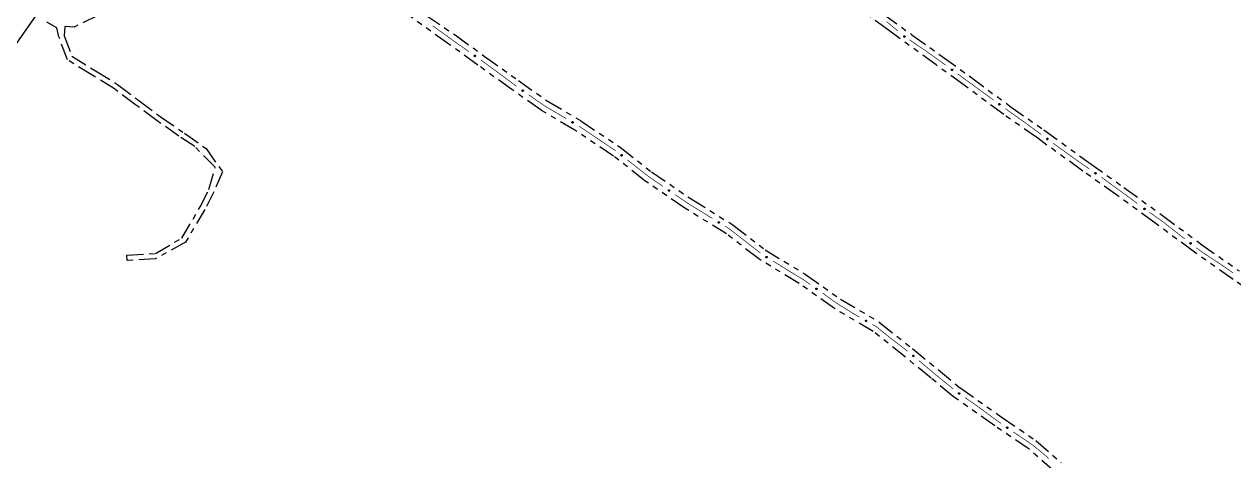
# Model space of a CAD drawing. Extents: x 211453 to 215163, y 4877397 to 4881305.
# Drawn here: x 214151.2 to 214478.6, y 4879465.3 to 4879583.5 of the extents above; entities that cross this region are included whole.
import ezdxf

# ---------------------------------------------------------------- set-up
doc = ezdxf.new("R2010")
doc.units = 0
doc.header["$LTSCALE"] = 1.5
doc.header["$MEASUREMENT"] = 0
doc.linetypes.add('TRACO_25', pattern=[8, 3, -1, 1, -1, 1, -1])
for name, color, linetype in [('SV-EIXO-RUA-N-PAV', 6, 'CONTINUOUS'), ('SV-EST-MUNIC-PAV', 20, 'CONTINUOUS'), ('SV-RUA-NAO-PAV', 7, 'CONTINUOUS')]:
    doc.layers.add(name, color=color, linetype=linetype)

msp = doc.modelspace()

# ---------------------------------------------------------------- linework, layer by layer
at = {"layer": 'SV-EIXO-RUA-N-PAV', "const_width": 0.18}
for points in [[(214261.790256, 4879583.06436), (214266.650838, 4879579.546585)], [(214384.648738, 4879584.211863), (214387.617286, 4879581.731294)], [(214266.650838, 4879579.546585), (214267.271521, 4879579.097375)], [(214390.785892, 4879579.298289), (214394.10175, 4879577.061084)], [(214267.271521, 4879579.097375), (214271.553964, 4879576.088469)], [(214394.10175, 4879577.061084), (214394.912086, 4879576.514352)], [(214394.912086, 4879576.514352), (214400.619673, 4879572.423072)], [(214274.826867, 4879573.78888), (214275.410778, 4879573.378616)], [(214275.410778, 4879573.378616), (214283.684379, 4879567.266586)], [(214403.857522, 4879570.074506), (214407.080425, 4879567.705351)], [(214283.684379, 4879567.266586), (214284.268204, 4879566.835292)], [(214284.268204, 4879566.835292), (214284.492646, 4879566.677871)], [(214407.080425, 4879567.705351), (214407.313632, 4879567.533922)], [(214407.313632, 4879567.533922), (214411.920721, 4879564.159715)], [(214287.767435, 4879564.38097), (214291.860922, 4879561.509844)], [(214411.920721, 4879564.159715), (214411.984771, 4879564.112806)], [(214411.984771, 4879564.112806), (214413.541769, 4879562.988307)], [(214291.860922, 4879561.509844), (214291.928681, 4879561.462319)], [(214291.928681, 4879561.462319), (214297.894869, 4879557.961925)], [(214416.784486, 4879560.646345), (214417.595165, 4879560.060854)], [(214417.595165, 4879560.060854), (214417.905934, 4879559.83641)], [(214417.905934, 4879559.83641), (214422.480255, 4879556.577206)], [(214422.480255, 4879556.577206), (214423.169189, 4879556.086341)], [(214301.336897, 4879555.925018), (214311.297678, 4879549.23302)], [(214423.169189, 4879556.086341), (214426.515477, 4879553.624889)], [(214429.737646, 4879551.254735), (214430.011422, 4879551.053353)], [(214430.011422, 4879551.053353), (214435.412989, 4879547.15714)], [(214314.447754, 4879546.768537), (214319.948445, 4879542.439289)], [(214435.412989, 4879547.15714), (214436.03127, 4879546.711167)], [(214436.03127, 4879546.711167), (214439.521356, 4879544.307617)], [(214319.948445, 4879542.439289), (214320.043694, 4879542.364325)], [(214320.043694, 4879542.364325), (214324.072379, 4879539.612545)], [(214442.815709, 4879542.038864), (214443.005084, 4879541.908446)], [(214443.005084, 4879541.908446), (214449.286375, 4879537.33469)], [(214327.375398, 4879537.356429), (214330.678418, 4879535.100312)], [(214449.286375, 4879537.33469), (214449.781525, 4879536.974144)], [(214449.781525, 4879536.974144), (214452.505266, 4879534.960111)], [(214330.678418, 4879535.100312), (214330.869438, 4879534.969837)], [(214330.869438, 4879534.969837), (214337.487322, 4879530.900946)], [(214455.740062, 4879532.607547), (214459.003348, 4879530.294332)], [(214459.003348, 4879530.294332), (214459.65013, 4879529.835854)], [(214340.894795, 4879528.805921), (214341.746663, 4879528.282165)], [(214341.746663, 4879528.282165), (214341.987768, 4879528.133925)], [(214341.987768, 4879528.133925), (214350.454031, 4879521.563094)], [(214459.65013, 4879529.835854), (214463.737884, 4879526.610142)], [(214463.737884, 4879526.610142), (214464.485746, 4879526.019993)], [(214464.485746, 4879526.019993), (214465.318828, 4879525.385264)], [(214468.500555, 4879522.961091), (214469.295987, 4879522.355047)], [(214469.295987, 4879522.355047), (214470.012164, 4879521.809389)], [(214470.012164, 4879521.809389), (214475.107126, 4879518.455743)], [(214353.819546, 4879519.406223), (214357.218699, 4879517.297726)], [(214357.218699, 4879517.297726), (214357.973694, 4879516.829402)], [(214475.107126, 4879518.455743), (214475.209629, 4879518.388273)], [(214475.209629, 4879518.388273), (214478.387547, 4879516.166973)], [(214357.973694, 4879516.829402), (214361.491631, 4879514.701268)], [(214361.491631, 4879514.701268), (214362.282712, 4879514.222712)], [(214362.282712, 4879514.222712), (214363.981571, 4879513.03053)], [(214367.251851, 4879510.727281), (214370.495651, 4879508.386818)], [(214370.495651, 4879508.386818), (214371.033743, 4879507.998575)], [(214371.033743, 4879507.998575), (214375.567819, 4879505.18432)], [(214375.567819, 4879505.18432), (214375.661947, 4879505.125896)], [(214375.661947, 4879505.125896), (214377.30313, 4879504.190134)], [(214380.777977, 4879502.208862), (214381.646688, 4879501.713544)], [(214381.646688, 4879501.713544), (214381.726491, 4879501.668042)], [(214381.726491, 4879501.668042), (214384.780301, 4879499.229236)], [(214384.780301, 4879499.229236), (214385.55673, 4879498.609171)], [(214385.55673, 4879498.609171), (214390.325047, 4879494.956843)], [(214393.394253, 4879492.39214), (214397.220273, 4879489.1732)], [(214397.220273, 4879489.1732), (214397.765614, 4879488.714389)], [(214397.765614, 4879488.714389), (214402.655963, 4879484.762813)], [(214405.878132, 4879482.396422), (214408.338234, 4879480.679476)], [(214408.338234, 4879480.679476), (214408.830748, 4879480.335742)], [(214408.830748, 4879480.335742), (214413.994184, 4879476.555369)], [(214413.994184, 4879476.555369), (214414.788896, 4879475.973527)], [(214414.788896, 4879475.973527), (214415.622949, 4879475.394993)], [(214418.909664, 4879473.11519), (214419.390502, 4879472.781661)], [(214419.390502, 4879472.781661), (214423.876195, 4879469.748721)], [(214423.876195, 4879469.748721), (214424.071904, 4879469.616395)], [(214424.071904, 4879469.616395), (214426.991492, 4879467.241137)], [(214426.991492, 4879467.241137), (214427.210572, 4879467.062903)], [(214427.210572, 4879467.062903), (214428.479785, 4879465.905679)]]:
    msp.add_lwpolyline(points, dxfattribs=at)
at = {"layer": 'SV-EIXO-RUA-N-PAV'}
for points in [[(214389.39392, 4879580.370244), (214389.441794, 4879580.380249), (214389.484986, 4879580.379059), (214389.520724, 4879580.367697), (214389.549686, 4879580.349423), (214389.577211, 4879580.32739), (214389.600061, 4879580.299053), (214389.618455, 4879580.261986), (214389.628828, 4879580.214032), (214389.624701, 4879580.169867), (214389.615437, 4879580.134234), (214389.59812, 4879580.102936), (214389.576268, 4879580.076556), (214389.546049, 4879580.053794), (214389.508302, 4879580.03552), (214389.459831, 4879580.026256), (214389.417495, 4879580.027714), (214389.383216, 4879580.039611), (214389.351862, 4879580.057219), (214389.324031, 4879580.08005), (214389.301761, 4879580.107995), (214389.283431, 4879580.146033), (214389.274921, 4879580.193996), (214389.275893, 4879580.236237), (214389.287306, 4879580.270674), (214389.305336, 4879580.301152), (214389.327099, 4879580.329028), (214389.354627, 4879580.353182), (214389.39392, 4879580.370244)], [(214273.136137, 4879575.111347), (214273.184192, 4879575.120444), (214273.227353, 4879575.118435), (214273.26287, 4879575.106399), (214273.291481, 4879575.08758), (214273.318584, 4879575.06503), (214273.340893, 4879575.036266), (214273.358581, 4879574.998856), (214273.368045, 4879574.950715), (214273.363082, 4879574.906636), (214273.353145, 4879574.871184), (214273.335239, 4879574.84022), (214273.312891, 4879574.814258), (214273.282247, 4879574.792073), (214273.244161, 4879574.774517), (214273.195522, 4879574.766173), (214273.153222, 4879574.768432), (214273.119174, 4879574.780976), (214273.088159, 4879574.799174), (214273.060765, 4879574.822528), (214273.039029, 4879574.850889), (214273.021422, 4879574.889268), (214273.013822, 4879574.937383), (214273.015594, 4879574.979598), (214273.027656, 4879575.013813), (214273.046261, 4879575.043945), (214273.068548, 4879575.071403), (214273.096528, 4879575.095032), (214273.136137, 4879575.111347)], [(214402.295867, 4879571.3591), (214402.344105, 4879571.367166), (214402.387214, 4879571.364234), (214402.422464, 4879571.35144), (214402.450666, 4879571.332012), (214402.477279, 4879571.308886), (214402.498967, 4879571.279651), (214402.515851, 4879571.241872), (214402.524281, 4879571.193539), (214402.518375, 4879571.149576), (214402.507681, 4879571.114345), (214402.489116, 4879571.083772), (214402.466218, 4879571.058295), (214402.435105, 4879571.036771), (214402.396652, 4879571.020035), (214402.347846, 4879571.012734), (214402.305604, 4879571.015898), (214402.271832, 4879571.029168), (214402.241214, 4879571.048027), (214402.214327, 4879571.071962), (214402.193203, 4879571.100782), (214402.176422, 4879571.139529), (214402.169854, 4879571.187796), (214402.172529, 4879571.229964), (214402.185322, 4879571.263912), (214402.204567, 4879571.293638), (214402.227437, 4879571.320613), (214402.255917, 4879571.343638), (214402.295867, 4879571.3591)], [(214286.075621, 4879565.702048), (214286.123668, 4879565.711185), (214286.166831, 4879565.709212), (214286.202357, 4879565.697205), (214286.230984, 4879565.678409), (214286.258105, 4879565.655881), (214286.280437, 4879565.627135), (214286.298157, 4879565.589741), (214286.30766, 4879565.541607), (214286.302733, 4879565.497524), (214286.292825, 4879565.462064), (214286.274945, 4879565.431085), (214286.252618, 4879565.405105), (214286.221992, 4879565.382895), (214286.183921, 4879565.365308), (214286.135289, 4879565.356923), (214286.092987, 4879565.359147), (214286.058929, 4879565.371664), (214286.027899, 4879565.389837), (214286.000486, 4879565.413168), (214285.978726, 4879565.441511), (214285.961088, 4879565.479875), (214285.953448, 4879565.527984), (214285.955185, 4879565.570201), (214285.96722, 4879565.604426), (214285.985799, 4879565.634572), (214286.008064, 4879565.662049), (214286.036025, 4879565.685701), (214286.075621, 4879565.702048)], [(214415.111099, 4879561.99069), (214415.159269, 4879561.999161), (214415.2024, 4879561.996591), (214415.237757, 4879561.984094), (214415.266121, 4879561.964904), (214415.292928, 4879561.942004), (214415.314861, 4879561.912952), (214415.332062, 4879561.875316), (214415.340899, 4879561.827055), (214415.335363, 4879561.783044), (214415.324965, 4879561.747725), (214415.306658, 4879561.716996), (214415.283975, 4879561.691328), (214415.253044, 4879561.669543), (214415.214733, 4879561.652484), (214415.16599, 4879561.644772), (214415.123723, 4879561.647581), (214415.089841, 4879561.660567), (214415.059065, 4879561.679168), (214415.031978, 4879561.702876), (214415.010612, 4879561.731517), (214414.993506, 4879561.770122), (214414.986532, 4879561.818332), (214414.988853, 4879561.86052), (214415.001359, 4879561.894575), (214415.020354, 4879561.924462), (214415.042996, 4879561.951629), (214415.071282, 4879561.974892), (214415.111099, 4879561.99069)], [(214299.551668, 4879557.1175), (214299.598818, 4879557.130498), (214299.641999, 4879557.132027), (214299.678381, 4879557.122936), (214299.708436, 4879557.10652), (214299.737292, 4879557.086262), (214299.761879, 4879557.05942), (214299.782569, 4879557.023583), (214299.795939, 4879556.976377), (214299.794598, 4879556.932039), (214299.787594, 4879556.895894), (214299.772281, 4879556.863569), (214299.752132, 4879556.835866), (214299.723405, 4879556.811248), (214299.686883, 4879556.790636), (214299.63909, 4879556.778341), (214299.596746, 4879556.777132), (214299.561787, 4879556.786849), (214299.529387, 4879556.802449), (214299.500175, 4879556.823484), (214299.476191, 4879556.849972), (214299.455504, 4879556.886782), (214299.443994, 4879556.934114), (214299.442306, 4879556.976333), (214299.451529, 4879557.01142), (214299.467607, 4879557.042972), (214299.487573, 4879557.072162), (214299.513527, 4879557.098), (214299.551668, 4879557.1175)], [(214428.076048, 4879552.613623), (214428.124289, 4879552.621674), (214428.167396, 4879552.618728), (214428.202643, 4879552.605923), (214428.230839, 4879552.586486), (214428.257445, 4879552.563353), (214428.279123, 4879552.534111), (214428.295995, 4879552.496326), (214428.304411, 4879552.44799), (214428.298491, 4879552.404029), (214428.287786, 4879552.368802), (214428.269212, 4879552.338234), (214428.246305, 4879552.312764), (214428.215186, 4879552.29125), (214428.176728, 4879552.274526), (214428.127919, 4879552.26724), (214428.085678, 4879552.270418), (214428.051911, 4879552.283698), (214428.021298, 4879552.302567), (214427.994419, 4879552.32651), (214427.973304, 4879552.355337), (214427.956535, 4879552.394089), (214427.949982, 4879552.442358), (214427.95267, 4879552.484525), (214427.965473, 4879552.518469), (214427.984728, 4879552.548189), (214428.007606, 4879552.575157), (214428.036094, 4879552.598173), (214428.076048, 4879552.613623)], [(214312.831302, 4879548.180829), (214312.87978, 4879548.187304), (214312.922769, 4879548.182956), (214312.957579, 4879548.16901), (214312.985127, 4879548.148665), (214313.010966, 4879548.124677), (214313.03168, 4879548.094745), (214313.047312, 4879548.05643), (214313.054149, 4879548.007846), (214313.0468, 4879547.964101), (214313.034954, 4879547.929242), (214313.015393, 4879547.899295), (214312.991669, 4879547.874584), (214312.959866, 4879547.854095), (214312.920883, 4879547.838633), (214312.871863, 4879547.832941), (214312.829748, 4879547.837493), (214312.796431, 4879547.851866), (214312.76645, 4879547.871722), (214312.740364, 4879547.896528), (214312.720199, 4879547.926027), (214312.704702, 4879547.965305), (214312.699725, 4879548.013762), (214312.703785, 4879548.055819), (214312.717687, 4879548.089328), (214312.737899, 4879548.118405), (214312.761644, 4879548.144613), (214312.790866, 4879548.166689), (214312.831302, 4879548.180829)], [(214441.112635, 4879543.345396), (214441.160603, 4879543.354943), (214441.203781, 4879543.353341), (214441.239409, 4879543.341638), (214441.268196, 4879543.323088), (214441.295509, 4879543.300794), (214441.318087, 4879543.272241), (214441.336126, 4879543.234999), (214441.346042, 4879543.186948), (214441.341493, 4879543.142825), (214441.331889, 4879543.107281), (214441.314274, 4879543.07615), (214441.292171, 4879543.04998), (214441.261737, 4879543.027508), (214441.223817, 4879543.009595), (214441.175259, 4879543.000794), (214441.132939, 4879543.002656), (214441.098776, 4879543.01488), (214441.067591, 4879543.032786), (214441.039979, 4879543.055882), (214441.017978, 4879543.084038), (214441.000011, 4879543.122249), (214440.99196, 4879543.170291), (214440.993334, 4879543.212521), (214441.005075, 4879543.246847), (214441.023396, 4879543.277152), (214441.045424, 4879543.304819), (214441.073181, 4879543.32871), (214441.112635, 4879543.345396)], [(214325.667332, 4879538.656427), (214325.715262, 4879538.666158), (214325.758446, 4879538.664721), (214325.794119, 4879538.653155), (214325.822977, 4879538.634716), (214325.850375, 4879538.612526), (214325.873062, 4879538.584059), (214325.891244, 4879538.546887), (214325.901343, 4879538.498875), (214325.896964, 4879538.454734), (214325.887496, 4879538.419154), (214325.870001, 4879538.387956), (214325.847998, 4879538.361701), (214325.81765, 4879538.339113), (214325.779799, 4879538.321055), (214325.731275, 4879538.312068), (214325.688949, 4879538.313767), (214325.654739, 4879538.32586), (214325.623485, 4879538.343647), (214325.595785, 4879538.366637), (214325.573676, 4879538.394708), (214325.555563, 4879538.43285), (214325.547328, 4879538.480861), (214325.548541, 4879538.523096), (214325.56015, 4879538.557467), (214325.578354, 4879538.587842), (214325.600276, 4879538.615593), (214325.627942, 4879538.63959), (214325.667332, 4879538.656427)], [(214454.399107, 4879533.69303), (214454.447199, 4879533.701926), (214454.490352, 4879533.699738), (214454.525818, 4879533.687554), (214454.55435, 4879533.668615), (214454.581359, 4879533.645952), (214454.603547, 4879533.617095), (214454.62108, 4879533.579613), (214454.630343, 4879533.531432), (214454.625196, 4879533.487374), (214454.615111, 4879533.451964), (214454.597076, 4879533.421075), (214454.574621, 4879533.395207), (214454.543884, 4879533.373149), (214454.505725, 4879533.355753), (214454.457052, 4879533.347611), (214454.414762, 4879533.350046), (214454.380767, 4879533.362732), (214454.349828, 4879533.38106), (214454.322532, 4879533.404528), (214454.300914, 4879533.432979), (214454.283467, 4879533.471431), (214454.276068, 4879533.519577), (214454.278015, 4879533.561785), (214454.29022, 4879533.595949), (214454.30895, 4879533.626003), (214454.331351, 4879533.653368), (214454.35943, 4879533.67688), (214454.399107, 4879533.69303)], [(214339.126317, 4879530.022461), (214339.173725, 4879530.034481), (214339.216928, 4879530.035118), (214339.253115, 4879530.025277), (214339.282824, 4879530.008243), (214339.311256, 4879529.987394), (214339.335283, 4879529.960049), (214339.355227, 4879529.923792), (214339.367619, 4879529.876319), (214339.365362, 4879529.832019), (214339.357613, 4879529.796026), (214339.341635, 4879529.764024), (214339.320917, 4879529.736744), (214339.291688, 4879529.712725), (214339.254747, 4879529.692872), (214339.206711, 4879529.681567), (214339.164351, 4879529.681234), (214339.1296, 4879529.691671), (214339.097529, 4879529.707938), (214339.068758, 4879529.729572), (214339.045327, 4879529.75655), (214339.025405, 4879529.793779), (214339.014875, 4879529.841339), (214339.014061, 4879529.883584), (214339.024007, 4879529.918473), (214339.040733, 4879529.949686), (214339.061298, 4879529.978457), (214339.08778, 4879530.003754), (214339.126317, 4879530.022461)], [(214466.862117, 4879524.347815), (214466.910487, 4879524.355051), (214466.953539, 4879524.351379), (214466.988564, 4879524.337981), (214467.016428, 4879524.318071), (214467.042641, 4879524.294492), (214467.063823, 4879524.264889), (214467.080055, 4879524.226825), (214467.087654, 4879524.178354), (214467.080994, 4879524.134499), (214467.069696, 4879524.099458), (214467.050608, 4879524.069207), (214467.027275, 4879524.044127), (214466.995798, 4879524.023141), (214466.957063, 4879524.007068), (214466.908138, 4879524.000607), (214466.865957, 4879524.004496), (214466.832419, 4879524.018345), (214466.802128, 4879524.037727), (214466.775657, 4879524.06212), (214466.755031, 4879524.091299), (214466.738918, 4879524.130328), (214466.73318, 4879524.178701), (214466.73658, 4879524.220817), (214466.749953, 4879524.25454), (214466.769707, 4879524.283931), (214466.793037, 4879524.310509), (214466.821908, 4879524.333041), (214466.862117, 4879524.347815)], [(214352.055898, 4879520.629754), (214352.103353, 4879520.641587), (214352.146558, 4879520.642052), (214352.182706, 4879520.632069), (214352.212347, 4879520.614917), (214352.240696, 4879520.593955), (214352.264615, 4879520.566515), (214352.284416, 4879520.53018), (214352.296619, 4879520.482659), (214352.294187, 4879520.438368), (214352.286295, 4879520.402406), (214352.270191, 4879520.370468), (214352.249366, 4879520.343269), (214352.220041, 4879520.319367), (214352.183022, 4879520.29966), (214352.134941, 4879520.288545), (214352.092581, 4879520.288379), (214352.057871, 4879520.298954), (214352.025865, 4879520.315348), (214351.99718, 4879520.337095), (214351.973856, 4879520.364166), (214351.954081, 4879520.401474), (214351.94374, 4879520.449075), (214351.943092, 4879520.491323), (214351.953177, 4879520.526172), (214351.970026, 4879520.557319), (214351.990705, 4879520.586008), (214352.017287, 4879520.6112), (214352.055898, 4879520.629754)], [(214365.564307, 4879512.05432), (214365.612357, 4879512.063444), (214365.655519, 4879512.061461), (214365.691042, 4879512.049445), (214365.719665, 4879512.030642), (214365.74678, 4879512.008108), (214365.769106, 4879511.979357), (214365.786816, 4879511.941957), (214365.796308, 4879511.893821), (214365.79137, 4879511.849739), (214365.781453, 4879511.814282), (214365.763565, 4879511.783308), (214365.741232, 4879511.757333), (214365.7106, 4879511.73513), (214365.672525, 4879511.717553), (214365.623891, 4879511.70918), (214365.581589, 4879511.711415), (214365.547535, 4879511.723939), (214365.516509, 4879511.74212), (214365.489102, 4879511.765458), (214365.467349, 4879511.793806), (214365.44972, 4879511.832175), (214365.442092, 4879511.880286), (214365.443839, 4879511.922502), (214365.455882, 4879511.956724), (214365.474469, 4879511.986866), (214365.49674, 4879512.014337), (214365.524707, 4879512.037982), (214365.564307, 4879512.05432)], [(214378.970261, 4879503.366294), (214379.017246, 4879503.379874), (214379.060405, 4879503.381938), (214379.096897, 4879503.373299), (214379.127153, 4879503.357256), (214379.156258, 4879503.337357), (214379.181175, 4879503.310821), (214379.202307, 4879503.275243), (214379.216261, 4879503.228206), (214379.215469, 4879503.183856), (214379.208914, 4879503.147626), (214379.194002, 4879503.115114), (214379.174198, 4879503.087164), (214379.145778, 4879503.062192), (214379.109514, 4879503.041129), (214379.061877, 4879503.028243), (214379.019551, 4879503.02651), (214378.984474, 4879503.035793), (214378.951883, 4879503.050991), (214378.922413, 4879503.071662), (214378.898104, 4879503.097851), (214378.876962, 4879503.134402), (214378.864866, 4879503.181588), (214378.862656, 4879503.223783), (214378.871444, 4879503.258981), (214378.887129, 4879503.29073), (214378.906732, 4879503.320165), (214378.932364, 4879503.346323), (214378.970261, 4879503.366294)], [(214391.824768, 4879493.856449), (214391.873432, 4879493.861338), (214391.916255, 4879493.855589), (214391.950592, 4879493.840514), (214391.977461, 4879493.81928), (214392.002503, 4879493.794462), (214392.022229, 4879493.763869), (214392.036602, 4879493.725065), (214392.041849, 4879493.676283), (214392.033076, 4879493.632801), (214392.020098, 4879493.598347), (214391.99957, 4879493.569055), (214391.975052, 4879493.545132), (214391.942597, 4879493.525692), (214391.90313, 4879493.511511), (214391.853951, 4879493.507422), (214391.812006, 4879493.513346), (214391.779177, 4879493.5288), (214391.749859, 4879493.549623), (214391.724597, 4879493.575268), (214391.705407, 4879493.60541), (214391.691199, 4879493.645172), (214391.687807, 4879493.693766), (214391.693238, 4879493.735668), (214391.708227, 4879493.768706), (214391.729378, 4879493.797108), (214391.753965, 4879493.822527), (214391.783892, 4879493.843636), (214391.824768, 4879493.856449)], [(214404.183243, 4879483.713552), (214404.231269, 4879483.722801), (214404.274436, 4879483.720929), (214404.30999, 4879483.709004), (214404.338661, 4879483.690275), (214404.365834, 4879483.66781), (214404.388234, 4879483.639117), (214404.406041, 4879483.601764), (214404.415656, 4879483.553652), (214404.410832, 4879483.509558), (214404.401006, 4879483.474075), (214404.383198, 4879483.443055), (214404.360932, 4879483.417023), (214404.330358, 4879483.394741), (214404.292328, 4879483.377065), (214404.243716, 4879483.368567), (214404.201408, 4879483.370693), (214404.167321, 4879483.383129), (214404.136249, 4879483.40123), (214404.108782, 4879483.424497), (214404.086956, 4879483.45279), (214404.069229, 4879483.491113), (214404.061477, 4879483.539204), (214404.063115, 4879483.581425), (214404.07507, 4879483.615677), (214404.093579, 4879483.645867), (214404.11578, 4879483.673396), (214404.143685, 4879483.697113), (214404.183243, 4879483.713552)], [(214417.210988, 4879474.427433), (214417.258987, 4879474.43682), (214417.302159, 4879474.435072), (214417.337748, 4879474.42325), (214417.366472, 4879474.404604), (214417.39371, 4879474.382217), (214417.416192, 4879474.353589), (214417.434106, 4879474.316287), (214417.44386, 4879474.268203), (214417.439163, 4879474.224095), (214417.42944, 4879474.188584), (214417.411721, 4879474.157512), (214417.389531, 4879474.131416), (214417.35902, 4879474.109047), (214417.321041, 4879474.091262), (214417.272454, 4879474.082624), (214417.230141, 4879474.084627), (214417.196018, 4879474.096966), (214417.164893, 4879474.114977), (214417.13736, 4879474.138165), (214417.115453, 4879474.166395), (214417.097615, 4879474.204666), (214417.089724, 4879474.252735), (214417.091241, 4879474.29496), (214417.103097, 4879474.329247), (214417.121519, 4879474.35949), (214417.14364, 4879474.387082), (214417.171478, 4879474.41088), (214417.210988, 4879474.427433)]]:
    msp.add_lwpolyline(points, close=True, dxfattribs=at)
for points in [[(214389.274921, 4879580.193996), (214389.546049, 4879580.053794)], [(214389.275893, 4879580.236237), (214389.576268, 4879580.076556)], [(214389.276646, 4879580.213072), (214389.556651, 4879580.06695)], [(214389.283215, 4879580.169135), (214389.524366, 4879580.045936)], [(214389.283431, 4879580.146033), (214389.508302, 4879580.03552)], [(214389.284046, 4879580.250877), (214389.584412, 4879580.091018)], [(214389.287306, 4879580.270674), (214389.59812, 4879580.102936)], [(214389.298233, 4879580.284102), (214389.603859, 4879580.117402)], [(214389.298492, 4879580.125906), (214389.477376, 4879580.034842)], [(214389.301761, 4879580.107995), (214389.459831, 4879580.026256)], [(214389.305336, 4879580.301152), (214389.615437, 4879580.134234)], [(214389.316849, 4879580.092122), (214389.433071, 4879580.030168)], [(214389.31997, 4879580.31388), (214389.616942, 4879580.156311)], [(214389.324031, 4879580.08005), (214389.417495, 4879580.027714)], [(214389.327099, 4879580.329028), (214389.624701, 4879580.169867)], [(214389.344705, 4879580.338342), (214389.623211, 4879580.194878)], [(214389.354627, 4879580.353182), (214389.628828, 4879580.214032)], [(214389.373965, 4879580.359752), (214389.619668, 4879580.23842)], [(214389.39392, 4879580.370244), (214389.618455, 4879580.261986)], [(214389.420219, 4879580.374634), (214389.602892, 4879580.284307)], [(214389.441794, 4879580.380249), (214389.600061, 4879580.299053)], [(214389.466419, 4879580.379677), (214389.580746, 4879580.317355)], [(214389.484986, 4879580.379059), (214389.577211, 4879580.32739)], [(214273.013822, 4879574.937383), (214273.282247, 4879574.792073)], [(214273.015594, 4879574.979598), (214273.312891, 4879574.814258)], [(214273.015908, 4879574.956423), (214273.293096, 4879574.805026)], [(214273.021422, 4879574.889268), (214273.244161, 4879574.774517)], [(214273.021644, 4879574.91237), (214273.260419, 4879574.784627)], [(214273.024023, 4879574.994081), (214273.321307, 4879574.828564)], [(214273.027656, 4879575.013813), (214273.335239, 4879574.84022)], [(214273.0361, 4879574.868859), (214273.213227, 4879574.774425)], [(214273.038836, 4879575.027032), (214273.341251, 4879574.854575)], [(214273.039029, 4879574.850889), (214273.195522, 4879574.766173)], [(214273.046261, 4879575.043945), (214273.353145, 4879574.871184)], [(214273.053814, 4879574.834734), (214273.168841, 4879574.77059)], [(214273.060765, 4879574.822528), (214273.153222, 4879574.768432)], [(214273.061133, 4879575.056393), (214273.355068, 4879574.893229)], [(214273.068548, 4879575.071403), (214273.363082, 4879574.906636)], [(214273.086327, 4879575.080383), (214273.362066, 4879574.931671)], [(214273.096528, 4879575.095032), (214273.368045, 4879574.950715)], [(214273.115987, 4879575.101235), (214273.359348, 4879574.975272)], [(214273.136137, 4879575.111347), (214273.358581, 4879574.998856)], [(214273.162514, 4879575.115238), (214273.343444, 4879575.021468)], [(214273.184192, 4879575.120444), (214273.340893, 4879575.036266)], [(214273.208801, 4879575.119405), (214273.321928, 4879575.05493)], [(214273.227353, 4879575.118435), (214273.318584, 4879575.06503)], [(214402.169854, 4879571.187796), (214402.435105, 4879571.036771)], [(214402.172347, 4879571.206787), (214402.446229, 4879571.049489)], [(214402.172529, 4879571.229964), (214402.466218, 4879571.058295)], [(214402.176422, 4879571.139529), (214402.396652, 4879571.020035)], [(214402.177138, 4879571.162621), (214402.413123, 4879571.029794)], [(214402.181266, 4879571.244263), (214402.474938, 4879571.072417)], [(214402.185322, 4879571.263912), (214402.489116, 4879571.083772)], [(214402.190659, 4879571.118811), (214402.365723, 4879571.020605)], [(214402.193203, 4879571.100782), (214402.347846, 4879571.012734)], [(214402.196782, 4879571.276889), (214402.495434, 4879571.097995)], [(214402.204567, 4879571.293638), (214402.507681, 4879571.114345)], [(214402.207638, 4879571.084314), (214402.321265, 4879571.017722)], [(214402.214327, 4879571.071962), (214402.305604, 4879571.015898)], [(214402.219703, 4879571.305765), (214402.510076, 4879571.136344)], [(214402.227437, 4879571.320613), (214402.518375, 4879571.149576)], [(214402.245405, 4879571.32921), (214402.517896, 4879571.174627)], [(214402.255917, 4879571.343638), (214402.524281, 4879571.193539)], [(214402.275504, 4879571.349422), (214402.516112, 4879571.218277)], [(214402.295867, 4879571.3591), (214402.515851, 4879571.241872)], [(214402.322321, 4879571.362426), (214402.501201, 4879571.264802)], [(214402.344105, 4879571.367166), (214402.498967, 4879571.279651)], [(214402.368687, 4879571.365601), (214402.480406, 4879571.298717)], [(214402.387214, 4879571.364234), (214402.477279, 4879571.308886)], [(214285.953448, 4879565.527984), (214286.221992, 4879565.382895)], [(214285.955185, 4879565.570201), (214286.252618, 4879565.405105)], [(214285.955518, 4879565.547026), (214286.232831, 4879565.395857)], [(214285.961088, 4879565.479875), (214286.183921, 4879565.365308)], [(214285.96129, 4879565.502977), (214286.20017, 4879565.375431)], [(214285.963602, 4879565.584691), (214286.261023, 4879565.419418)], [(214285.96722, 4879565.604426), (214286.274945, 4879565.431085)], [(214285.975782, 4879565.459479), (214286.152987, 4879565.36519)], [(214285.978389, 4879565.617654), (214286.280945, 4879565.445445)], [(214285.978726, 4879565.441511), (214286.135289, 4879565.356923)], [(214285.985799, 4879565.634572), (214286.292825, 4879565.462064)], [(214285.993524, 4879565.425368), (214286.108604, 4879565.361319)], [(214286.000486, 4879565.413168), (214286.092987, 4879565.359147)], [(214286.000661, 4879565.647033), (214286.294731, 4879565.48411)], [(214286.008064, 4879565.662049), (214286.302733, 4879565.497524)], [(214286.025836, 4879565.671044), (214286.301697, 4879565.522558)], [(214286.036025, 4879565.685701), (214286.30766, 4879565.541607)], [(214286.055478, 4879565.69192), (214286.298943, 4879565.566157)], [(214286.075621, 4879565.702048), (214286.298157, 4879565.589741)], [(214286.101995, 4879565.705962), (214286.283001, 4879565.61234)], [(214286.123668, 4879565.711185), (214286.280437, 4879565.627135)], [(214286.148278, 4879565.710166), (214286.261457, 4879565.645784)], [(214286.166831, 4879565.709212), (214286.258105, 4879565.655881)], [(214414.986532, 4879561.818332), (214415.253044, 4879561.669543)], [(214414.988853, 4879561.86052), (214415.283975, 4879561.691328)], [(214414.988865, 4879561.837343), (214415.264061, 4879561.682354)], [(214414.993506, 4879561.770122), (214415.214733, 4879561.652484)], [(214414.994028, 4879561.793219), (214415.231121, 4879561.662381)], [(214414.997469, 4879561.874892), (214415.292576, 4879561.705522)], [(214415.001359, 4879561.894575), (214415.306658, 4879561.716996)], [(214415.007916, 4879561.749524), (214415.183801, 4879561.652794)], [(214415.010612, 4879561.731517), (214415.16599, 4879561.644772)], [(214415.01271, 4879561.907648), (214415.312856, 4879561.731272)], [(214415.020354, 4879561.924462), (214415.324965, 4879561.747725)], [(214415.025185, 4879561.715171), (214415.139369, 4879561.649537)], [(214415.031978, 4879561.702876), (214415.123723, 4879561.647581)], [(214415.035387, 4879561.936716), (214415.327175, 4879561.769743)], [(214415.042996, 4879561.951629), (214415.335363, 4879561.783044)], [(214415.060891, 4879561.960376), (214415.334673, 4879561.808091)], [(214415.071282, 4879561.974892), (214415.340899, 4879561.827055)], [(214415.090819, 4879561.980841), (214415.332522, 4879561.851724)], [(214415.111099, 4879561.99069), (214415.332062, 4879561.875316)], [(214415.137525, 4879561.994238), (214415.317219, 4879561.898122)], [(214415.159269, 4879561.999161), (214415.314861, 4879561.912952)], [(214415.183862, 4879561.997802), (214415.29614, 4879561.931861)], [(214415.2024, 4879561.996591), (214415.292928, 4879561.942004)], [(214299.442306, 4879556.976333), (214299.752132, 4879556.835866)], [(214299.443994, 4879556.934114), (214299.723405, 4879556.811248)], [(214299.444515, 4879556.953261), (214299.733158, 4879556.825046)], [(214299.449522, 4879556.991457), (214299.75935, 4879556.850812)], [(214299.451529, 4879557.01142), (214299.772281, 4879556.863569)], [(214299.453835, 4879556.909824), (214299.702259, 4879556.802041)], [(214299.455504, 4879556.886782), (214299.686883, 4879556.790636)], [(214299.46159, 4879557.025509), (214299.777099, 4879556.878367)], [(214299.467607, 4879557.042972), (214299.787594, 4879556.895894)], [(214299.471802, 4879556.867643), (214299.65606, 4879556.788014)], [(214299.476191, 4879556.849972), (214299.63909, 4879556.778341)], [(214299.481411, 4879557.056595), (214299.787708, 4879556.918022)], [(214299.487573, 4879557.072162), (214299.794598, 4879556.932039)], [(214299.492248, 4879556.83508), (214299.612137, 4879556.780561)], [(214299.500175, 4879556.823484), (214299.596746, 4879556.777132)], [(214299.504558, 4879557.082566), (214299.791538, 4879556.956908)], [(214299.513527, 4879557.098), (214299.795939, 4879556.976377)], [(214299.532413, 4879557.105774), (214299.785262, 4879557.000141)], [(214299.551668, 4879557.1175), (214299.782569, 4879557.023583)], [(214299.577639, 4879557.123536), (214299.765632, 4879557.04488)], [(214299.598818, 4879557.130498), (214299.761879, 4879557.05942)], [(214299.62343, 4879557.131475), (214299.741451, 4879557.07647)], [(214299.641999, 4879557.132027), (214299.737292, 4879557.086262)], [(214427.949982, 4879552.442358), (214428.215186, 4879552.29125)], [(214427.952481, 4879552.461348), (214428.226314, 4879552.303965)], [(214427.95267, 4879552.484525), (214428.246305, 4879552.312764)], [(214427.956535, 4879552.394089), (214428.176728, 4879552.274526)], [(214427.957258, 4879552.41718), (214428.193201, 4879552.28428)], [(214427.961412, 4879552.498821), (214428.25503, 4879552.326884)], [(214427.965473, 4879552.518469), (214428.269212, 4879552.338234)], [(214427.970765, 4879552.373366), (214428.145799, 4879552.275106)], [(214427.973304, 4879552.355337), (214428.127919, 4879552.26724)], [(214427.976938, 4879552.531442), (214428.275534, 4879552.352455)], [(214427.984728, 4879552.548189), (214428.287786, 4879552.368802)], [(214427.987734, 4879552.338864), (214428.101341, 4879552.272236)], [(214427.994419, 4879552.32651), (214428.085678, 4879552.270418)], [(214427.999867, 4879552.560311), (214428.290188, 4879552.3908)], [(214428.007606, 4879552.575157), (214428.298491, 4879552.404029)], [(214428.025576, 4879552.583748), (214428.29802, 4879552.429081)], [(214428.036094, 4879552.598173), (214428.304411, 4879552.44799)], [(214428.055682, 4879552.603951), (214428.29625, 4879552.472731)], [(214428.076048, 4879552.613623), (214428.295995, 4879552.496326)], [(214428.102503, 4879552.61694), (214428.281352, 4879552.519261)], [(214428.124289, 4879552.621674), (214428.279123, 4879552.534111)], [(214428.14887, 4879552.620101), (214428.260568, 4879552.553183)], [(214428.167396, 4879552.618728), (214428.257445, 4879552.563353)], [(214312.699725, 4879548.013762), (214312.959866, 4879547.854095)], [(214312.702841, 4879548.032661), (214312.971402, 4879547.866441)], [(214312.703785, 4879548.055819), (214312.991669, 4879547.874584)], [(214312.704702, 4879547.965305), (214312.920883, 4879547.838633)], [(214312.706177, 4879547.988361), (214312.937666, 4879547.847845)], [(214312.712988, 4879548.069822), (214313.000849, 4879547.888412)], [(214312.717687, 4879548.089328), (214313.015393, 4879547.899295)], [(214312.71825, 4879547.94413), (214312.88999, 4879547.84022)], [(214312.720199, 4879547.926027), (214312.871863, 4879547.832941)], [(214312.729568, 4879548.101921), (214313.022176, 4879547.913302)], [(214312.734085, 4879547.909093), (214312.845461, 4879547.8388)], [(214312.737899, 4879548.118405), (214313.034954, 4879547.929242)], [(214312.740364, 4879547.896528), (214312.829748, 4879547.837493)], [(214312.753426, 4879548.130028), (214313.038071, 4879547.951149)], [(214312.761644, 4879548.144613), (214313.0468, 4879547.964101)], [(214312.779885, 4879548.152615), (214313.047145, 4879547.989155)], [(214312.790866, 4879548.166689), (214313.054149, 4879548.007846)], [(214312.810633, 4879548.171826), (214313.046798, 4879548.032839)], [(214312.831302, 4879548.180829), (214313.047312, 4879548.05643)], [(214312.857852, 4879548.183283), (214313.033424, 4879548.07983)], [(214312.87978, 4879548.187304), (214313.03168, 4879548.094745)], [(214312.904296, 4879548.184932), (214313.013756, 4879548.114411)], [(214312.922769, 4879548.182956), (214313.010966, 4879548.124677)], [(214441.112635, 4879543.345396), (214441.336126, 4879543.234999)], [(214441.138975, 4879543.349535), (214441.320777, 4879543.257467)], [(214441.160603, 4879543.354943), (214441.318087, 4879543.272241)], [(214441.18522, 4879543.354136), (214441.298947, 4879543.290726)], [(214441.203781, 4879543.353341), (214441.295509, 4879543.300794)], [(214440.99196, 4879543.170291), (214441.261737, 4879543.027508)], [(214440.993334, 4879543.212521), (214441.292171, 4879543.04998)], [(214440.993866, 4879543.18935), (214441.272464, 4879543.040563)], [(214441.000011, 4879543.122249), (214441.223817, 4879543.009595)], [(214441.000015, 4879543.145352), (214441.239979, 4879543.019857)], [(214441.001627, 4879543.227082), (214441.300453, 4879543.064364)], [(214441.005075, 4879543.246847), (214441.314274, 4879543.07615)], [(214441.014879, 4879543.10198), (214441.192886, 4879543.009213)], [(214441.01613, 4879543.260171), (214441.320151, 4879543.090561)], [(214441.017978, 4879543.084038), (214441.175259, 4879543.000794)], [(214441.023396, 4879543.277152), (214441.331889, 4879543.107281)], [(214441.032913, 4879543.068022), (214441.148538, 4879543.004961)], [(214441.038151, 4879543.28974), (214441.333605, 4879543.129343)], [(214441.039979, 4879543.055882), (214441.132939, 4879543.002656)], [(214441.045424, 4879543.304819), (214441.341493, 4879543.142825)], [(214441.063118, 4879543.313965), (214441.340242, 4879543.167849)], [(214441.073181, 4879543.32871), (214441.346042, 4879543.186948)], [(214441.092581, 4879543.335095), (214441.337114, 4879543.211423)], [(214325.547328, 4879538.480861), (214325.81765, 4879538.339113)], [(214325.548541, 4879538.523096), (214325.847998, 4879538.361701)], [(214325.549161, 4879538.499927), (214325.828327, 4879538.352208)], [(214325.555479, 4879538.455953), (214325.795922, 4879538.331378)], [(214325.555563, 4879538.43285), (214325.779799, 4879538.321055)], [(214325.556777, 4879538.537689), (214325.856225, 4879538.376117)], [(214325.56015, 4879538.557467), (214325.870001, 4879538.387956)], [(214325.570509, 4879538.412638), (214325.748869, 4879538.320554)], [(214325.571154, 4879538.570833), (214325.875822, 4879538.402389)], [(214325.573676, 4879538.394708), (214325.731275, 4879538.312068)], [(214325.578354, 4879538.587842), (214325.887496, 4879538.419154)], [(214325.588673, 4879538.378749), (214325.704538, 4879538.316132)], [(214325.593061, 4879538.600486), (214325.889128, 4879538.441222)], [(214325.595785, 4879538.366637), (214325.688949, 4879538.313767)], [(214325.600276, 4879538.615593), (214325.896964, 4879538.454734)], [(214325.617935, 4879538.624807), (214325.895617, 4879538.479754)], [(214325.627942, 4879538.63959), (214325.901343, 4879538.498875)], [(214325.647317, 4879538.646049), (214325.892322, 4879538.523315)], [(214325.667332, 4879538.656427), (214325.891244, 4879538.546887)], [(214325.693655, 4879538.660667), (214325.875809, 4879538.569297)], [(214325.715262, 4879538.666158), (214325.873062, 4879538.584059)], [(214325.739883, 4879538.665445), (214325.853852, 4879538.602471)], [(214325.758446, 4879538.664721), (214325.850375, 4879538.612526)], [(214454.276068, 4879533.519577), (214454.543884, 4879533.373149)], [(214454.278015, 4879533.561785), (214454.574621, 4879533.395207)], [(214454.278233, 4879533.538609), (214454.554787, 4879533.386057)], [(214454.286504, 4879533.576233), (214454.583096, 4879533.409477)], [(214454.29022, 4879533.595949), (214454.597076, 4879533.421075)], [(214454.301455, 4879533.609121), (214454.603148, 4879533.435405)], [(214454.30895, 4879533.626003), (214454.615111, 4879533.451964)], [(214454.323874, 4879533.638389), (214454.617127, 4879533.474001)], [(214454.331351, 4879533.653368), (214454.625196, 4879533.487374)], [(214454.349168, 4879533.662274), (214454.624285, 4879533.512413)], [(214454.35943, 4879533.67688), (214454.630343, 4879533.531432)], [(214454.378915, 4879533.683002), (214454.621749, 4879533.556026)], [(214454.399107, 4879533.69303), (214454.62108, 4879533.579613)], [(214454.4255, 4879533.696811), (214454.606037, 4879533.602287)], [(214454.447199, 4879533.701926), (214454.603547, 4879533.617095)], [(214454.471804, 4879533.700785), (214454.584661, 4879533.635838)], [(214454.490352, 4879533.699738), (214454.581359, 4879533.645952)], [(214454.283467, 4879533.471431), (214454.505725, 4879533.355753)], [(214454.283785, 4879533.494532), (214454.522025, 4879533.365794)], [(214454.298059, 4879533.450962), (214454.474791, 4879533.355789)], [(214454.300914, 4879533.432979), (214454.457052, 4879533.347611)], [(214454.315631, 4879533.416762), (214454.43039, 4879533.35214)], [(214454.322532, 4879533.404528), (214454.414762, 4879533.350046)], [(214339.014061, 4879529.883584), (214339.320917, 4879529.736744)], [(214339.014875, 4879529.841339), (214339.291688, 4879529.712725)], [(214339.015792, 4879529.860472), (214339.301724, 4879529.726318)], [(214339.021587, 4879529.898555), (214339.328442, 4879529.751538)], [(214339.024007, 4879529.918473), (214339.341635, 4879529.764024)], [(214339.024212, 4879529.816851), (214339.270356, 4879529.703957)], [(214339.025405, 4879529.793779), (214339.254747, 4879529.692872)], [(214339.034357, 4879529.932351), (214339.346757, 4879529.77872)], [(214339.040733, 4879529.949686), (214339.357613, 4879529.796026)], [(214339.041304, 4879529.774307), (214339.223877, 4879529.690887)], [(214339.045327, 4879529.75655), (214339.206711, 4879529.681567)], [(214339.054816, 4879529.963021), (214339.358184, 4879529.818147)], [(214339.061073, 4879529.741329), (214339.179809, 4879529.684344)], [(214339.061298, 4879529.978457), (214339.365362, 4879529.832019)], [(214339.068758, 4879529.729572), (214339.164351, 4879529.681234)], [(214339.078495, 4879529.988507), (214339.362817, 4879529.856946)], [(214339.08778, 4879530.003754), (214339.367619, 4879529.876319)], [(214339.106823, 4879530.011135), (214339.357436, 4879529.900299)], [(214339.126317, 4879530.022461), (214339.355227, 4879529.923792)], [(214339.152407, 4879530.027959), (214339.338734, 4879529.945435)], [(214339.173725, 4879530.034481), (214339.335283, 4879529.960049)], [(214339.198352, 4879530.03495), (214339.315211, 4879529.977517)], [(214339.216928, 4879530.035118), (214339.311256, 4879529.987394)], [(214466.73318, 4879524.178701), (214466.995798, 4879524.023141)], [(214466.735999, 4879524.197647), (214467.007139, 4879524.035666)], [(214466.73658, 4879524.220817), (214467.027275, 4879524.044127)], [(214466.738918, 4879524.130328), (214466.957063, 4879524.007068)], [(214466.740031, 4879524.153404), (214466.973698, 4879524.016543)], [(214466.745561, 4879524.234963), (214467.036237, 4879524.058097)], [(214466.749953, 4879524.25454), (214467.050608, 4879524.069207)], [(214466.752797, 4879524.109369), (214466.926148, 4879524.00817)], [(214466.755031, 4879524.091299), (214466.908138, 4879524.000607)], [(214466.761635, 4879524.267318), (214467.05717, 4879524.08332)], [(214466.769181, 4879524.074585), (214466.881648, 4879524.006051)], [(214466.769707, 4879524.283931), (214467.069696, 4879524.099458)], [(214466.775657, 4879524.06212), (214466.865957, 4879524.004496)], [(214466.785048, 4879524.295797), (214467.072468, 4879524.121411)], [(214466.793037, 4879524.310509), (214467.080994, 4879524.134499)], [(214466.811149, 4879524.318796), (214467.080945, 4879524.159555)], [(214466.821908, 4879524.333041), (214467.087654, 4879524.178354)], [(214466.841592, 4879524.338488), (214467.079911, 4879524.203229)], [(214466.862117, 4879524.347815), (214467.080055, 4879524.226825)], [(214466.888625, 4879524.350686), (214467.065801, 4879524.250004)], [(214466.910487, 4879524.355051), (214467.063823, 4879524.264889)], [(214466.935038, 4879524.353064), (214467.045592, 4879524.284271)], [(214466.953539, 4879524.351379), (214467.042641, 4879524.294492)], [(214351.943092, 4879520.491323), (214352.249366, 4879520.343269)], [(214351.94374, 4879520.449075), (214352.220041, 4879520.319367)], [(214351.944732, 4879520.468204), (214352.230131, 4879520.33292)], [(214351.950678, 4879520.506264), (214352.256949, 4879520.358033)], [(214351.95298, 4879520.424551), (214352.198675, 4879520.310683)], [(214351.953177, 4879520.526172), (214352.270191, 4879520.370468)], [(214351.963582, 4879520.540009), (214352.275371, 4879520.385143)], [(214351.970026, 4879520.557319), (214352.286295, 4879520.402406)], [(214351.984162, 4879520.570598), (214352.286954, 4879520.424524)], [(214351.990705, 4879520.586008), (214352.294187, 4879520.438368)], [(214352.007941, 4879520.59599), (214352.29174, 4879520.463304)], [(214352.017287, 4879520.6112), (214352.296619, 4879520.482659)], [(214352.036359, 4879520.618506), (214352.286531, 4879520.506678)], [(214352.055898, 4879520.629754), (214352.284416, 4879520.53018)], [(214352.082009, 4879520.635149), (214352.268008, 4879520.551888)], [(214352.103353, 4879520.641587), (214352.264615, 4879520.566515)], [(214352.127981, 4879520.641958), (214352.244612, 4879520.584064)], [(214352.146558, 4879520.642052), (214352.240696, 4879520.593955)], [(214351.954081, 4879520.401474), (214352.183022, 4879520.29966)], [(214351.969903, 4879520.381939), (214352.152144, 4879520.297797)], [(214351.973856, 4879520.364166), (214352.134941, 4879520.288545)], [(214351.989541, 4879520.348883), (214352.108051, 4879520.291428)], [(214351.99718, 4879520.337095), (214352.092581, 4879520.288379)], [(214365.442092, 4879511.880286), (214365.7106, 4879511.73513)], [(214365.443839, 4879511.922502), (214365.741232, 4879511.757333)], [(214365.444167, 4879511.899327), (214365.721442, 4879511.74809)], [(214365.44972, 4879511.832175), (214365.672525, 4879511.717553)], [(214365.449928, 4879511.855277), (214365.688777, 4879511.727671)], [(214365.45226, 4879511.93699), (214365.74964, 4879511.771643)], [(214365.455882, 4879511.956724), (214365.763565, 4879511.783308)], [(214365.464409, 4879511.811775), (214365.641591, 4879511.717443)], [(214365.467054, 4879511.969949), (214365.769569, 4879511.797666)], [(214365.467349, 4879511.793806), (214365.623891, 4879511.70918)], [(214365.474469, 4879511.986866), (214365.781453, 4879511.814282)], [(214365.482143, 4879511.777659), (214365.597207, 4879511.713582)], [(214365.489102, 4879511.765458), (214365.581589, 4879511.711415)], [(214365.489334, 4879511.999323), (214365.783364, 4879511.836328)], [(214365.49674, 4879512.014337), (214365.79137, 4879511.849739)], [(214365.514515, 4879512.023327), (214365.79034, 4879511.874774)], [(214365.524707, 4879512.037982), (214365.796308, 4879511.893821)], [(214365.544162, 4879512.044196), (214365.787596, 4879511.918374)], [(214365.564307, 4879512.05432), (214365.786816, 4879511.941957)], [(214365.590682, 4879512.058226), (214365.771665, 4879511.96456)], [(214365.612357, 4879512.063444), (214365.769106, 4879511.979357)], [(214365.636966, 4879512.06242), (214365.75013, 4879511.99801)], [(214365.655519, 4879512.061461), (214365.74678, 4879512.008108)], [(214378.862656, 4879503.223783), (214379.174198, 4879503.087164)], [(214378.864866, 4879503.181588), (214379.145778, 4879503.062192)], [(214378.86515, 4879503.20074), (214379.155359, 4879503.076109)], [(214378.869684, 4879503.238995), (214379.18123, 4879503.102198)], [(214378.871444, 4879503.258981), (214379.194002, 4879503.115114)], [(214378.875007, 4879503.157422), (214379.124748, 4879503.052724)], [(214378.876962, 4879503.134402), (214379.109514, 4879503.041129)], [(214378.881329, 4879503.273194), (214379.198636, 4879503.129971)], [(214378.887129, 4879503.29073), (214379.208914, 4879503.147626)], [(214378.893495, 4879503.115466), (214379.078726, 4879503.038125)], [(214378.898104, 4879503.097851), (214379.061877, 4879503.028243)], [(214378.900763, 4879503.304523), (214379.208753, 4879503.169754)], [(214378.906732, 4879503.320165), (214379.215469, 4879503.183856)], [(214378.914343, 4879503.083159), (214379.034898, 4879503.030129)], [(214378.922413, 4879503.071662), (214379.019551, 4879503.02651)], [(214378.923587, 4879503.330778), (214379.212101, 4879503.208684)], [(214378.932364, 4879503.346323), (214379.216261, 4879503.228206)], [(214378.951152, 4879503.35433), (214379.205291, 4879503.251836)], [(214378.970261, 4879503.366294), (214379.202307, 4879503.275243)], [(214378.996155, 4879503.372651), (214379.185108, 4879503.296329)], [(214379.017246, 4879503.379874), (214379.181175, 4879503.310821)], [(214379.041844, 4879503.381157), (214379.160538, 4879503.327617)], [(214379.060405, 4879503.381938), (214379.156258, 4879503.337357)], [(214391.687807, 4879493.693766), (214391.942597, 4879493.525692)], [(214391.691199, 4879493.645172), (214391.90313, 4879493.511511)], [(214391.691538, 4879493.712553), (214391.95453, 4879493.537654)], [(214391.693238, 4879493.735668), (214391.975052, 4879493.545132)], [(214391.693426, 4879493.668168), (214391.920204, 4879493.52017)], [(214391.702893, 4879493.749364), (214391.984679, 4879493.558653)], [(214391.704049, 4879493.623566), (214391.872305, 4879493.514105)], [(214391.705407, 4879493.60541), (214391.853951, 4879493.507422)], [(214391.708227, 4879493.768706), (214391.99957, 4879493.569055)], [(214391.718732, 4879493.588031), (214391.827754, 4879493.51414)], [(214391.720512, 4879493.780904), (214392.006806, 4879493.582834)], [(214391.724597, 4879493.575268), (214391.812006, 4879493.513346)], [(214391.729378, 4879493.797108), (214392.020098, 4879493.598347)], [(214391.745275, 4879493.808217), (214392.023929, 4879493.620141)], [(214391.753965, 4879493.822527), (214392.033076, 4879493.632801)], [(214391.772457, 4879493.829928), (214392.034239, 4879493.65783)], [(214391.783892, 4879493.843636), (214392.041849, 4879493.676283)], [(214391.803816, 4879493.848126), (214392.035318, 4879493.701503)], [(214391.824768, 4879493.856449), (214392.036602, 4879493.725065)], [(214391.851384, 4879493.858035), (214392.023486, 4879493.748905)], [(214391.873432, 4879493.861338), (214392.022229, 4879493.763869)], [(214391.897858, 4879493.858166), (214392.004957, 4879493.784109)], [(214391.916255, 4879493.855589), (214392.002503, 4879493.794462)], [(214404.061477, 4879483.539204), (214404.330358, 4879483.394741)], [(214404.063115, 4879483.581425), (214404.360932, 4879483.417023)], [(214404.063503, 4879483.558251), (214404.341166, 4879483.407728)], [(214404.069229, 4879483.491113), (214404.292328, 4879483.377065)], [(214404.069377, 4879483.514215), (214404.308554, 4879483.387226)], [(214404.071498, 4879483.595934), (214404.369303, 4879483.431354)], [(214404.07507, 4879483.615677), (214404.383198, 4879483.443055)], [(214404.08397, 4879483.470751), (214404.261394, 4879483.376875)], [(214404.086208, 4879483.628932), (214404.389165, 4879483.457428)], [(214404.086956, 4879483.45279), (214404.243716, 4879483.368567)], [(214404.093579, 4879483.645867), (214404.401006, 4879483.474075)], [(214404.101792, 4879483.436681), (214404.217021, 4879483.372901)], [(214404.108412, 4879483.658362), (214404.40286, 4879483.496126)], [(214404.108782, 4879483.424497), (214404.201408, 4879483.370693)], [(214404.11578, 4879483.673396), (214404.410832, 4879483.509558)], [(214404.13353, 4879483.682432), (214404.409737, 4879483.53459)], [(214404.143685, 4879483.697113), (214404.415656, 4879483.553652)], [(214404.163124, 4879483.703377), (214404.406882, 4879483.578182)], [(214404.183243, 4879483.713552), (214404.406041, 4879483.601764)], [(214404.209608, 4879483.717527), (214404.390832, 4879483.624327)], [(214404.231269, 4879483.722801), (214404.388234, 4879483.639117)], [(214404.255881, 4879483.72184), (214404.36921, 4879483.657721)], [(214404.274436, 4879483.720929), (214404.365834, 4879483.66781)], [(214417.089724, 4879474.252735), (214417.35902, 4879474.109047)], [(214417.091241, 4879474.29496), (214417.389531, 4879474.131416)], [(214417.091695, 4879474.271787), (214417.369791, 4879474.122065)], [(214417.097615, 4879474.204666), (214417.321041, 4879474.091262)], [(214417.097696, 4879474.227769), (214417.337238, 4879474.101469)], [(214417.099582, 4879474.309493), (214417.39786, 4879474.145772)], [(214417.103097, 4879474.329247), (214417.411721, 4879474.157512)], [(214417.112415, 4879474.184347), (214417.290109, 4879474.090983)], [(214417.114197, 4879474.342533), (214417.417647, 4879474.171903)], [(214417.115453, 4879474.166395), (214417.272454, 4879474.082624)], [(214417.121519, 4879474.35949), (214417.42944, 4879474.188584)], [(214417.130334, 4879474.150328), (214417.245747, 4879474.08688)], [(214417.136316, 4879474.372028), (214417.431231, 4879474.21064)], [(214417.13736, 4879474.138165), (214417.230141, 4879474.084627)], [(214417.14364, 4879474.387082), (214417.439163, 4879474.224095)], [(214417.161365, 4879474.396169), (214417.437997, 4879474.249124)], [(214417.171478, 4879474.41088), (214417.44386, 4879474.268203)], [(214417.190899, 4879474.4172), (214417.435015, 4879474.292708)], [(214417.210988, 4879474.427433), (214417.434106, 4879474.316287)], [(214417.237341, 4879474.431484), (214417.418833, 4879474.338807)], [(214417.258987, 4879474.43682), (214417.416192, 4879474.353589)], [(214417.283602, 4879474.43593), (214417.397115, 4879474.372138)], [(214417.302159, 4879474.435072), (214417.39371, 4879474.382217)]]:
    msp.add_lwpolyline(points, dxfattribs=at)
at = {"layer": 'SV-EST-MUNIC-PAV', "linetype": 'Continuous'}
msp.add_polyline3d([(214441.827305, 4879960.617769, 14.861343), (214421.185949, 4879943.70178, 15.067379), (214402.321926, 4879926.758365, 15.194924), (214382.262269, 4879905.240154, 15.610438), (214365.175069, 4879884.464002, 15.610438), (214350.207265, 4879864.657655, 15.610438), (214333.381132, 4879840.014386, 15.770071), (214238.439578, 4879704.902283, 15.770071), (214194.356145, 4879643.287564, 15.301151), (214155.820919, 4879588.027395, 14.698601), (214154.325778, 4879585.883339, 14.698601), (214089.008405, 4879492.638188, 13.842686), (214011.000635, 4879382.370418, 13.213336), (213995.378815, 4879360.288217, 13.213336), (213983.961853, 4879344.149786, 13.213336), (213912.417337, 4879242.699174, 13.213336)], dxfattribs=at)
at = {"layer": 'SV-RUA-NAO-PAV', "linetype": 'TRACO_25'}
for points in [[(214240.037776, 4879599.37826, 13.918207), (214267.85408, 4879580.596326, 13.213336), (214275.707166, 4879574.88499, 12.810553), (214284.956973, 4879568.244103, 12.130855), (214292.738771, 4879562.766735, 11.828767), (214301.842843, 4879557.344319, 11.375635), (214312.49957, 4879550.216913, 10.89733), (214320.951053, 4879543.54729, 10.721112), (214331.68733, 4879536.202853, 10.267981), (214343.022619, 4879529.170172, 10.066588), (214351.714432, 4879522.438931, 10.041414), (214362.577225, 4879515.812691, 9.210673), (214372.154747, 4879509.045969, 8.379931), (214382.736466, 4879502.77658, 7.951974), (214391.602244, 4879495.698247, 7.826104), (214398.592401, 4879489.967745, 7.549191), (214404.439563, 4879485.10751, 7.549191), (214415.641919, 4879477.203923, 7.020537), (214425.026946, 4879470.772732, 6.642927), (214431.889938, 4879464.772289, 6.21497)], [(214430.041268, 4879462.403657, 6.21497), (214423.185345, 4879468.397919, 6.642927), (214413.929193, 4879474.740797, 7.020537), (214402.613143, 4879482.724599, 7.549191), (214396.682569, 4879487.654166, 7.549191), (214389.715297, 4879493.365907, 7.826104), (214381.027759, 4879500.301936, 7.951974), (214370.521985, 4879506.52633, 8.379931), (214360.928675, 4879513.304205, 9.210673), (214350.009593, 4879519.964782, 10.041414), (214341.308781, 4879526.702992, 10.066588), (214330.0488, 4879533.68895, 10.267981), (214319.172833, 4879541.128946, 10.721112), (214310.733694, 4879547.788827, 10.89733), (214300.240268, 4879554.807015, 11.375635), (214291.105456, 4879560.247739, 11.828767), (214283.218749, 4879565.79895, 12.130855), (214273.950081, 4879572.453378, 12.810553), (214266.133689, 4879578.138027, 13.213336), (214239.691005, 4879596.99534, 13.918207)], [(214488.172357, 4879507.687712, 7.372972), (214478.412552, 4879514.397577, 7.498843), (214467.983118, 4879521.759531, 7.901626), (214457.274371, 4879529.7146, 8.732368), (214447.217407, 4879537.028755, 9.286195), (214437.748398, 4879543.748697, 9.286195), (214425.535495, 4879552.603052, 9.462413), (214416.356874, 4879559.028087, 9.512761), (214405.649073, 4879566.982454, 10.041414), (214398.036252, 4879572.463685, 11.073547), (214385.14157, 4879581.871949, 11.476332), (214378.209961, 4879586.995312, 11.476332)], [(214383.785386, 4879586.241876, 11.476332), (214391.470431, 4879580.666452, 11.476332), (214399.676174, 4879574.75784, 11.073547), (214407.313852, 4879569.258712, 10.041414), (214418.0066, 4879561.315527, 9.512761), (214427.171814, 4879554.899878, 9.462413), (214439.392098, 4879546.040172, 9.286195), (214448.862818, 4879539.319016, 9.286195), (214458.944553, 4879531.986845, 8.732368), (214469.637302, 4879524.04366, 7.901626), (214480.024543, 4879516.71149, 7.498843)], [(214171.081161, 4879585.865119, 14.799296), (214164.690022, 4879582.727124, 14.497209), (214162.145188, 4879582.868062, 14.497209), (214162.027556, 4879580.370974, 14.748949), (214164.060122, 4879574.855195, 14.673427), (214170.504863, 4879570.867451, 14.472035), (214176.444105, 4879567.193937, 14.472035), (214182.197233, 4879562.844418, 14.472035), (214187.999761, 4879558.520741, 14.472035), (214194.575388, 4879553.964108, 14.472035), (214200.397085, 4879549.832581, 14.472035), (214204.873952, 4879543.522171, 14.018904), (214202.510774, 4879538.147423, 13.691642), (214200.110657, 4879533.369741, 13.691642), (214194.871782, 4879524.528378, 13.716816), (214186.670949, 4879519.948562, 13.716816), (214179.04742, 4879519.546638, 13.716816), (214178.971279, 4879520.990855, 13.716816), (214186.720986, 4879521.399432, 13.716816), (214193.81698, 4879525.585258, 13.716816), (214198.840869, 4879534.063801, 13.691642), (214201.201801, 4879538.763482, 13.691642), (214202.838442, 4879544.76207, 14.018904), (214197.392338, 4879550.395971, 14.472035), (214193.073014, 4879553.212921, 14.472035), (214187.174973, 4879557.331753, 14.472035), (214181.329074, 4879561.687748, 14.472035), (214175.625856, 4879565.999533, 14.472035), (214169.744001, 4879569.637553, 14.472035), (214162.875403, 4879573.887562, 14.673427), (214160.586499, 4879580.098967, 14.748949), (214160.006886, 4879582.527752, 14.497209), (214157.340056, 4879584.091066, 14.497209)]]:
    msp.add_polyline3d(points, dxfattribs=at)

doc.saveas('drawing.dxf')
